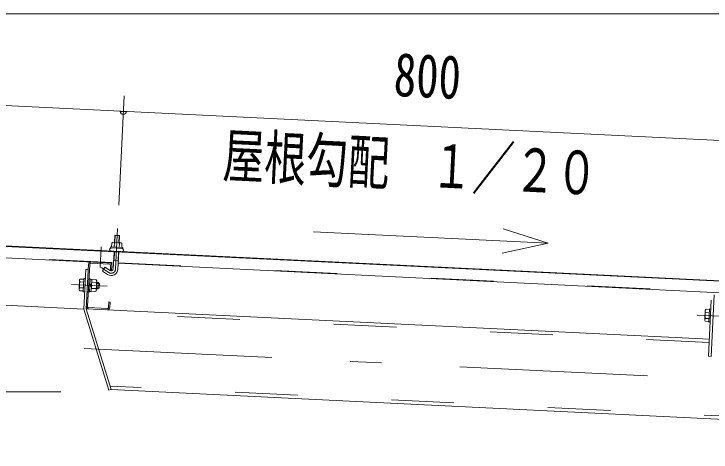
# Model space of a CAD drawing. Units: millimetres, scale not verified. Extents: x -22929 to 22939, y -10500 to 10500.
# Drawn here: x 13369 to 15595, y 6782 to 8182 of the extents above; entities that cross this region are included whole.
import ezdxf
from ezdxf.enums import TextEntityAlignment as Align

# ---------------------------------------------------------------- set-up
doc = ezdxf.new("R2010")
doc.units = ezdxf.units.MM
doc.header["$LTSCALE"] = 50
doc.linetypes.add('USER2', pattern=[10, 4, -6])
doc.linetypes.add('USER3', pattern=[24, 12, -5, 2, -5])
for name, color, linetype, lineweight in [('0-6_2-02BOLD', 7, 'Continuous', 18), ('0-7_2-12HIDDEN', 3, 'USER2', 18), ('0-8_2-22CENTER', 3, 'USER3', 18), ('0-9_2-42THIN', 4, 'Continuous', 18), ('0-A_2-52DIM', 3, 'Continuous', 18)]:
    doc.layers.add(name, color=color, linetype=linetype, lineweight=lineweight)
doc.styles.add('ＭＳ ゴシック', font='')
doc.styles.get('ＭＳ ゴシック').set_extended_font_data('MS Gothic')

msp = doc.modelspace()

# ---------------------------------------------------------------- linework, layer by layer
at = {"layer": '0-6_2-02BOLD'}
for p, q in [((17866.27, 7218.25), (12839.07, 7464.12)), ((12839.13, 7465.37), (17866.33, 7219.5)), ((13691.31, 7473.84), (13706.29, 7473.11)), ((13688.93, 7437.82), (13689.55, 7450.61)), ((13705.77, 7449.82), (13705.14, 7437.03)), ((13687.03, 7386.35), (12982.12, 7420.83)), ((13686.1, 7367.47), (13688.8, 7422.56)), ((13703.78, 7421.83), (13701.09, 7366.74)), ((13702.46, 7394.9), (13687.48, 7395.63)), ((13599.79, 7240.44), (13606.73, 7382.27)), ((13610.73, 7382.08), (13604.18, 7248.23)), ((13614.92, 7385.88), (13673.85, 7382.99)), ((15684.64, 7288.65), (13702.01, 7385.62)), ((13579.94, 7325.9), (13591.93, 7325.31)), ((13612.4, 7334.44), (13617.4, 7334.19)), ((13616.91, 7324.09), (13631.4, 7323.38)), ((13631.86, 7332.75), (13617.36, 7333.46)), ((13591.02, 7306.57), (13579.02, 7307.16)), ((13611.21, 7309.97), (13616.45, 7314.72)), ((13616.69, 7319.71), (13611.45, 7314.96)), ((13630.48, 7304.64), (13615.99, 7305.35)), ((13590.43, 7294.72), (13594.43, 7294.52)), ((13610.41, 7293.74), (13606.42, 7293.93)), ((12948.8, 7270.77), (13591.77, 7239.31)), ((13599.79, 7240.44), (15589.42, 7143.13)), ((13607.98, 7244.05), (13666.91, 7241.17)), ((15589.55, 7227.61), (15577.56, 7228.2)), ((15576.64, 7209.46), (15588.63, 7208.87)), ((15588.05, 7197.02), (15592.05, 7196.82))]:
    msp.add_line(p, q, dxfattribs=at)
for points in [[(13690.23, 7451.84), (13691.31, 7473.84), (13692.62, 7475.03), (13705.1, 7474.43), (13706.29, 7473.11), (13705.21, 7451.1)], [(13713.25, 7436.63), (13713.87, 7449.42), (13711.76, 7450.78), (13683.67, 7452.16), (13681.44, 7451.01), (13680.81, 7438.22)], [(13676, 7362.28), (13659.61, 7372.83), (13651.48, 7360.23), (13667.87, 7349.67)], [(13677.65, 7378.8), (13676.81, 7361.82), (13680.81, 7361.63), (13681.64, 7378.61)], [(13591.73, 7239.42), (13597.91, 7365.67), (13605.9, 7365.29)], [(13592.39, 7334.68), (13580.4, 7335.27), (13578.51, 7332.34), (13576.97, 7300.88)], [(13590.43, 7294.72), (13592.51, 7337.16), (13596.51, 7336.97)], [(13610.41, 7293.74), (13612.49, 7336.19), (13608.49, 7336.38)], [(13617.4, 7334.19), (13615.49, 7295.24), (13610.5, 7295.48)], [(13615.53, 7295.97), (13630.02, 7295.26), (13631.91, 7298.19), (13633.44, 7329.65), (13631.86, 7332.75)], [(13633.17, 7323.91), (13638.15, 7323.67), (13637.18, 7303.69), (13632.19, 7303.94)], [(13638.15, 7323.67), (13641.72, 7319.74), (13641.11, 7307.25), (13637.18, 7303.69)], [(13576.97, 7300.88), (13578.56, 7297.78), (13590.56, 7297.2)], [(15595.52, 7267.98), (15586.73, 7088.2), (15594.72, 7087.8), (15604.34, 7284.57)], [(13671.1, 7244.96), (13671.93, 7261.94), (13675.93, 7261.75), (13675.1, 7244.77)], [(13591.73, 7239.42), (13671.99, 6980.15), (13679.63, 6982.51)], [(17769.89, 6782.18), (13679.72, 6982.23), (13599.79, 7240.43)], [(15576.13, 7234.64), (15574.59, 7203.18), (15576.18, 7200.08), (15588.17, 7199.5)], [(15590, 7236.98), (15578.01, 7237.57), (15576.13, 7234.64)], [(15588.05, 7197.02), (15590.13, 7239.46), (15594.12, 7239.27)]]:
    msp.add_lwpolyline(points, dxfattribs=at)
msp.add_lwpolyline([(13677.06, 7438.4), (13676.86, 7434.41), (13716.81, 7432.45), (13717.01, 7436.45)], close=True, dxfattribs=at)
for centre, radius, start, end in [((13685.21, 7444.89), 7.19, 52.81573, 112.81573), ((13696.4, 7424.63), 26.87, 69.61203, 104.78795), ((13709.53, 7443.7), 7.19, 61.58424, 121.58424), ((13679.12, 7429.29), 5, 87.1998, 267.1998), ((13714.07, 7427.58), 5, 267.20061, 87.20061), ((13614.72, 7381.88), 8, 87.1973, 177.1973), ((13614.72, 7381.88), 4, 87.1973, 177.1973), ((13673.65, 7379), 4, 357.2092, 87.20122), ((13673.65, 7379), 8, 357.20143, 87.20122), ((13679.55, 7367.79), 21.56, 237.2, 357.2), ((13679.55, 7367.79), 6.57, 237.2, 357.2), ((13603.86, 7315.33), 26.15, 156.17365, 198.22446), ((13585.61, 7330.32), 7.19, 177.19905, 217.92587), ((13606.56, 7315.2), 26.15, 336.17365, 18.22446), ((13626.18, 7328.33), 7.19, 316.47223, 357.19905), ((13584.23, 7302.2), 7.19, 136.47223, 177.19905), ((13624.81, 7300.22), 7.19, 357.19905, 37.92587), ((13608.18, 7248.04), 8, 177.1973, 267.18845), ((13608.18, 7248.04), 4, 177.1973, 267.18845), ((13667.11, 7245.16), 8, 267.19952, 357.20207), ((13667.11, 7245.16), 4, 267.19952, 357.2092), ((15601.47, 7217.63), 26.15, 156.17365, 198.22446), ((15583.23, 7232.62), 7.19, 177.19905, 217.92587), ((15581.85, 7204.5), 7.19, 136.47223, 177.19905)]:
    msp.add_arc(centre, radius, start, end, dxfattribs=at)
at = {"layer": '0-7_2-12HIDDEN'}
for p, q in [((12982.19, 7422.08), (13687.09, 7387.6)), ((13702.07, 7386.87), (15684.7, 7289.9)), ((15588.9, 7132.64), (13603.1, 7229.76)), ((17770.4, 6792.67), (13676.42, 6992.9))]:
    msp.add_line(p, q, dxfattribs=at)
at = {"layer": '0-8_2-22CENTER'}
for p, q in [((13699.92, 7496.35), (13693.59, 7367.1)), ((13643.77, 7371.95), (13647.02, 7438.37)), ((13671.93, 7355.97), (13647.24, 7371.88)), ((13552.77, 7317.84), (13666.39, 7312.27)), ((15664, 7214.57), (15550.38, 7220.14)), ((13593.59, 7113.59), (17776.09, 6909.03))]:
    msp.add_line(p, q, dxfattribs=at)
msp.add_arc((13679.55, 7367.79), 14.06, 237.2, 357.2, dxfattribs=at)
at = {"layer": '0-9_2-42THIN'}
for p, q in [((13692.62, 7475.03), (13691.48, 7451.78)), ((13703.96, 7451.16), (13705.1, 7474.42)), ((13688.73, 7395.57), (13690.05, 7422.5)), ((13687.25, 7390.97), (13688.73, 7395.57)), ((13632.31, 7306.43), (13639.8, 7306.07)), ((13640.53, 7321.05), (13633.04, 7321.42))]:
    msp.add_line(p, q, dxfattribs=at)
msp.add_lwpolyline([(13702.53, 7421.89), (13701.21, 7394.96), (13702.23, 7390.23)], dxfattribs=at)
at = {"layer": '0-A_2-52DIM'}
for p, q in [((18901.95, 8182.46), (12739.46, 8182.46)), ((17713.46, 7675.51), (12769.37, 7917.3)), ((13703.58, 7571.26), (13720.68, 7920.84)), ((13728.23, 7870.91), (13708.23, 7870.91)), ((14927.67, 7417.98), (15074.28, 7449.68)), ((13518.82, 6974.93), (11264.45, 6974.93))]:
    msp.add_line(p, q, dxfattribs=at)
msp.add_lwpolyline([(14325.17, 7486.31), (15074.28, 7449.68), (14931.46, 7495.53)], dxfattribs=at)
msp.add_arc((13718.23, 7870.91), 10, 180, 0, dxfattribs=at)

# ---------------------------------------------------------------- texts
at = {"layer": '0-A_2-52DIM', "color": 7, "style": 'ＭＳ ゴシック'}
for s, width, p in [('800', 0.75, (14577.57, 7878.94)), ('屋根勾配\u3000１／２０', 0.7, (14031.36, 7620.16))]:
    msp.add_text(s, height=139.3, rotation=357.2, dxfattribs=dict(at, width=width)).set_placement(p, align=Align.BOTTOM_LEFT)

doc.saveas('drawing.dxf')
